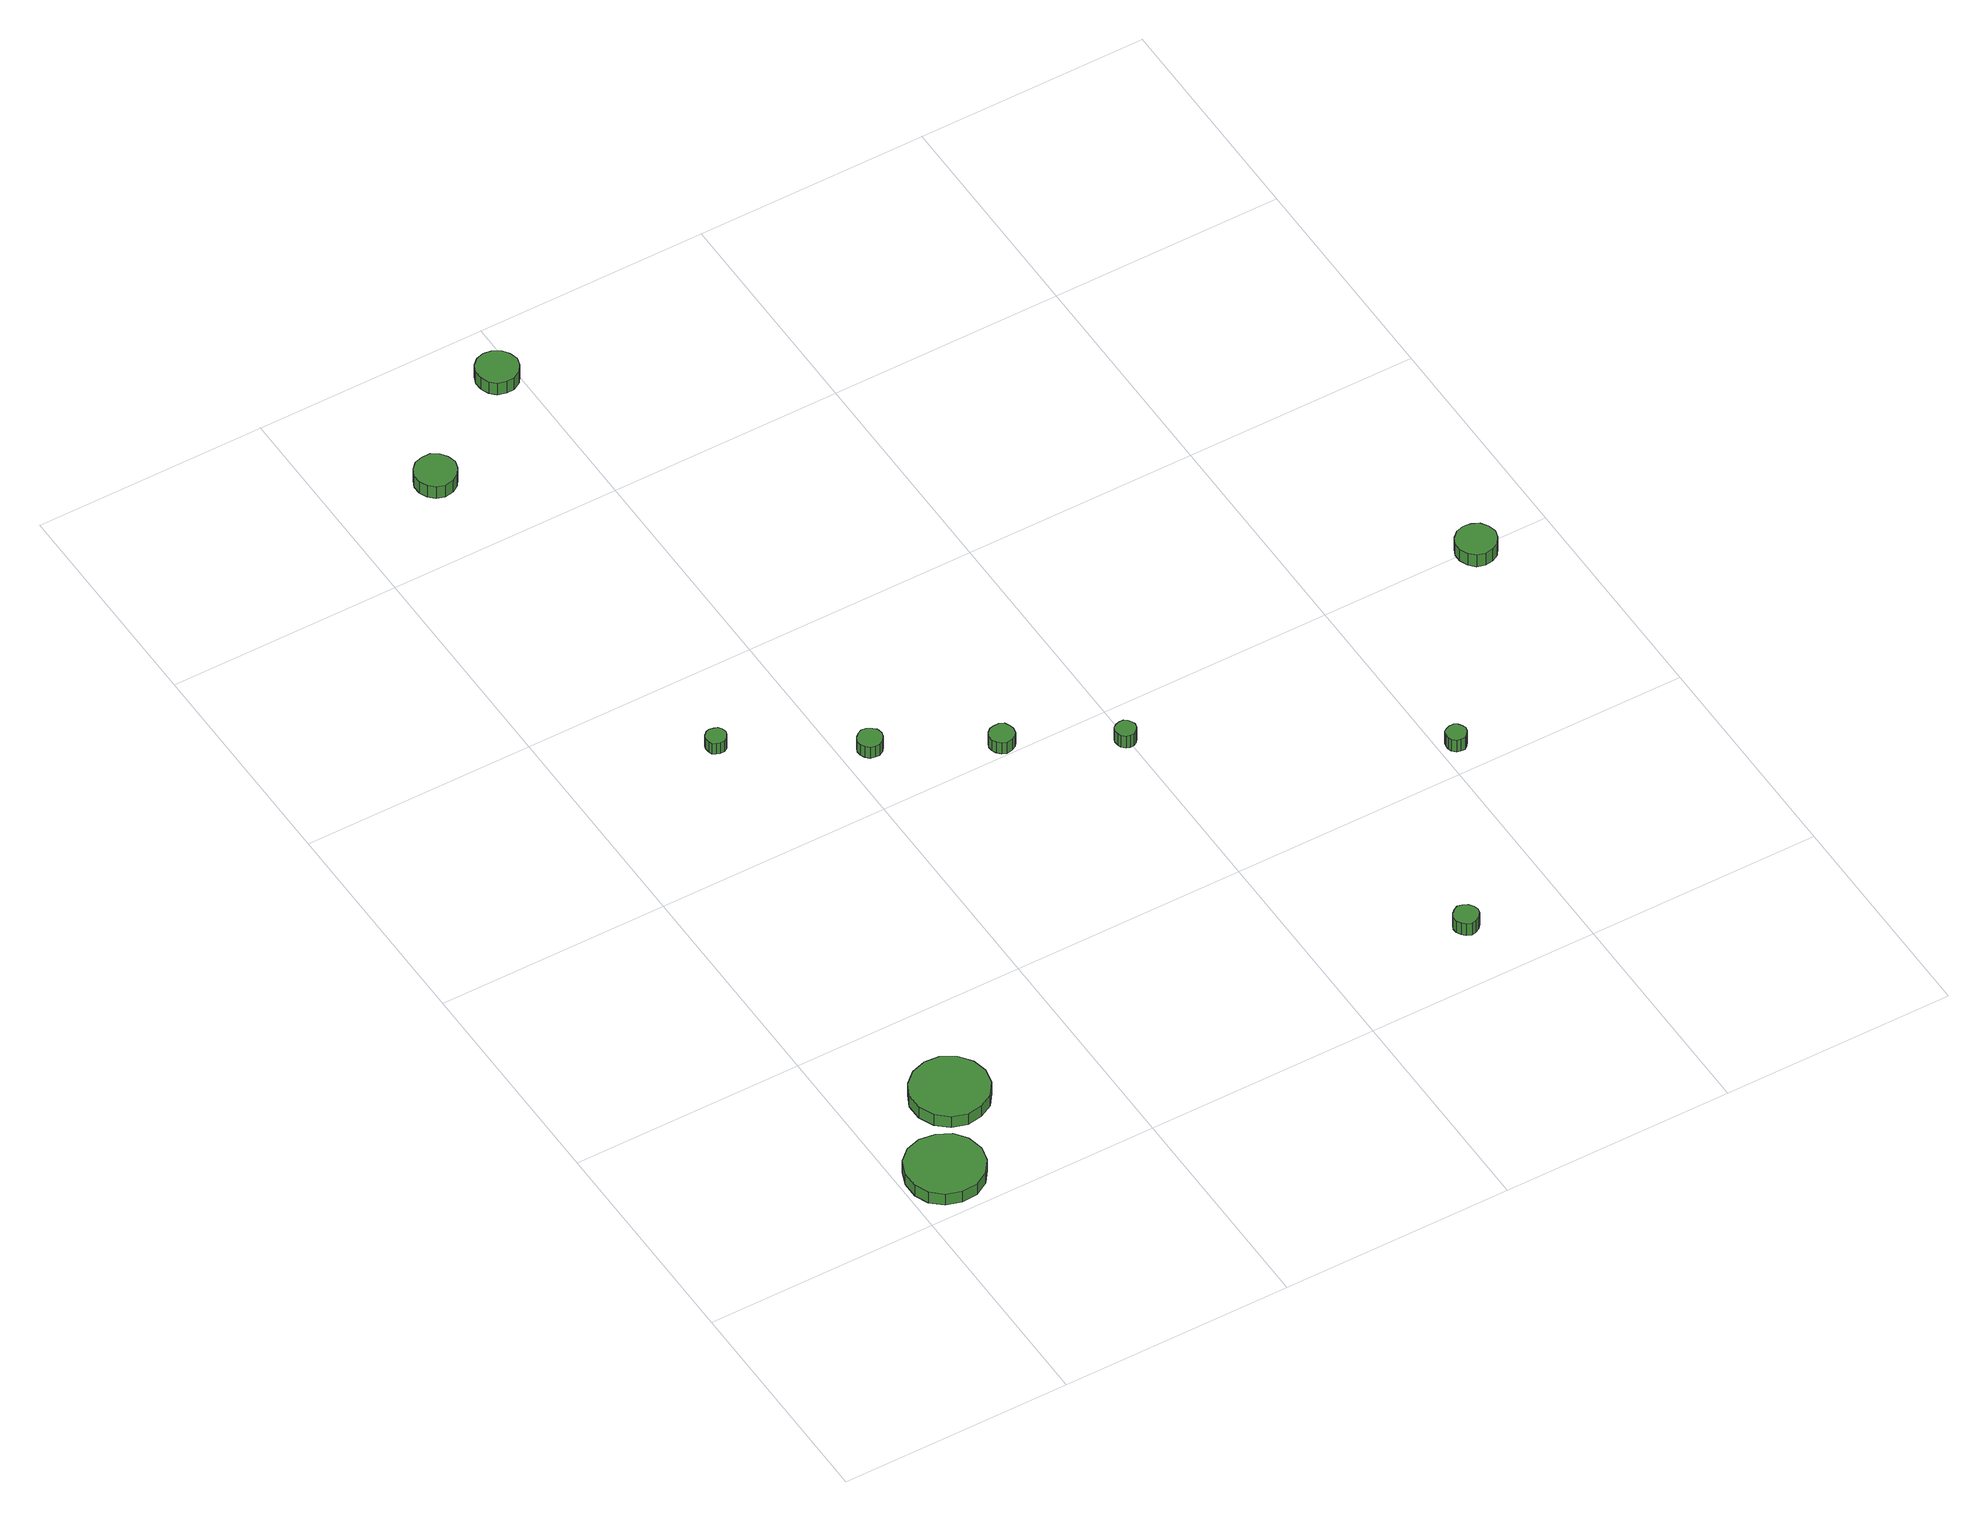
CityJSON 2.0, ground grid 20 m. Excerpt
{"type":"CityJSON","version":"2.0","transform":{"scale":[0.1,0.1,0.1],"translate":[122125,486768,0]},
"CityObjects":{
"tree1":{"type":"SolitaryVegetationObject","attributes":{"function":"something"},"geometry":[{"type":"MultiSurface","lod":"1","boundaries":[[[0,1,2,3,4,5,6,7,8,9,10,11,12,13,14]],[[15,16,17,18,19,20,21,22,23,24,25,26,27,28,29]],[[0,29,28,1]],[[1,28,27,2]],[[2,27,26,3]],[[3,26,25,4]],[[4,25,24,5]],[[5,24,23,6]],[[6,23,22,7]],[[7,22,21,8]],[[8,21,20,9]],[[9,20,19,10]],[[10,19,18,11]],[[11,18,17,12]],[[12,17,16,13]],[[13,16,15,14]],[[14,15,29,0]]]}]},
"tree2":{"type":"SolitaryVegetationObject","attributes":{"function":"something"},"geometry":[{"type":"MultiSurface","lod":"1","boundaries":[[[30,31,32,33,34,35,36,37,38,39,40,41,42,43,44]],[[45,46,47,48,49,50,51,52,53,54,55,56,57,58,59]],[[30,59,58,31]],[[31,58,57,32]],[[32,57,56,33]],[[33,56,55,34]],[[34,55,54,35]],[[35,54,53,36]],[[36,53,52,37]],[[37,52,51,38]],[[38,51,50,39]],[[39,50,49,40]],[[40,49,48,41]],[[41,48,47,42]],[[42,47,46,43]],[[43,46,45,44]],[[44,45,59,30]]]}]},
"tree3":{"type":"SolitaryVegetationObject","attributes":{"function":"something"},"geometry":[{"type":"MultiSurface","lod":"1","boundaries":[[[60,61,62,63,64,65,66,67,68,69,70,71,72,73,74]],[[75,76,77,78,79,80,81,82,83,84,85,86,87,88,89]],[[60,89,88,61]],[[61,88,87,62]],[[62,87,86,63]],[[63,86,85,64]],[[64,85,84,65]],[[65,84,83,66]],[[66,83,82,67]],[[67,82,81,68]],[[68,81,80,69]],[[69,80,79,70]],[[70,79,78,71]],[[71,78,77,72]],[[72,77,76,73]],[[73,76,75,74]],[[74,75,89,60]]]}]},
"tree4":{"type":"SolitaryVegetationObject","attributes":{"function":"something"},"geometry":[{"type":"MultiSurface","lod":"1","boundaries":[[[90,91,92,93,94,95,96,97,98,99,100,101,102,103,104]],[[105,106,107,108,109,110,111,112,113,114,115,116,117,118,119]],[[90,119,118,91]],[[91,118,117,92]],[[92,117,116,93]],[[93,116,115,94]],[[94,115,114,95]],[[95,114,113,96]],[[96,113,112,97]],[[97,112,111,98]],[[98,111,110,99]],[[99,110,109,100]],[[100,109,108,101]],[[101,108,107,102]],[[102,107,106,103]],[[103,106,105,104]],[[104,105,119,90]]]}]},
"tree5":{"type":"SolitaryVegetationObject","attributes":{"function":"something"},"geometry":[{"type":"MultiSurface","lod":"1","boundaries":[[[120,121,122,123,124,125,126,127,128,129,130,131,132,133,134]],[[135,136,137,138,139,140,141,142,143,144,145,146,147,148,149]],[[120,149,148,121]],[[121,148,147,122]],[[122,147,146,123]],[[123,146,145,124]],[[124,145,144,125]],[[125,144,143,126]],[[126,143,142,127]],[[127,142,141,128]],[[128,141,140,129]],[[129,140,139,130]],[[130,139,138,131]],[[131,138,137,132]],[[132,137,136,133]],[[133,136,135,134]],[[134,135,149,120]]]}]},
"tree6":{"type":"SolitaryVegetationObject","attributes":{"function":"something"},"geometry":[{"type":"MultiSurface","lod":"1","boundaries":[[[150,151,152,153,154,155,156,157,158,159,160,161,162,163,164]],[[165,166,167,168,169,170,171,172,173,174,175,176,177,178,179]],[[150,179,178,151]],[[151,178,177,152]],[[152,177,176,153]],[[153,176,175,154]],[[154,175,174,155]],[[155,174,173,156]],[[156,173,172,157]],[[157,172,171,158]],[[158,171,170,159]],[[159,170,169,160]],[[160,169,168,161]],[[161,168,167,162]],[[162,167,166,163]],[[163,166,165,164]],[[164,165,179,150]]]}]},
"tree7":{"type":"SolitaryVegetationObject","attributes":{"function":"something"},"geometry":[{"type":"MultiSurface","lod":"1","boundaries":[[[180,181,182,183,184,185,186,187,188,189,190,191,192,193,194]],[[195,196,197,198,199,200,201,202,203,204,205,206,207,208,209]],[[180,209,208,181]],[[181,208,207,182]],[[182,207,206,183]],[[183,206,205,184]],[[184,205,204,185]],[[185,204,203,186]],[[186,203,202,187]],[[187,202,201,188]],[[188,201,200,189]],[[189,200,199,190]],[[190,199,198,191]],[[191,198,197,192]],[[192,197,196,193]],[[193,196,195,194]],[[194,195,209,180]]]}]},
"tree8":{"type":"SolitaryVegetationObject","attributes":{"function":"something"},"geometry":[{"type":"MultiSurface","lod":"1","boundaries":[[[210,211,212,213,214,215,216,217,218,219,220,221,222,223,224]],[[225,226,227,228,229,230,231,232,233,234,235,236,237,238,239]],[[210,239,238,211]],[[211,238,237,212]],[[212,237,236,213]],[[213,236,235,214]],[[214,235,234,215]],[[215,234,233,216]],[[216,233,232,217]],[[217,232,231,218]],[[218,231,230,219]],[[219,230,229,220]],[[220,229,228,221]],[[221,228,227,222]],[[222,227,226,223]],[[223,226,225,224]],[[224,225,239,210]]]}]},
"tree9":{"type":"SolitaryVegetationObject","attributes":{"function":"something"},"geometry":[{"type":"MultiSurface","lod":"1","boundaries":[[[240,241,242,243,244,245,246,247,248,249,250,251,252,253,254]],[[255,256,257,258,259,260,261,262,263,264,265,266,267,268,269]],[[240,269,268,241]],[[241,268,267,242]],[[242,267,266,243]],[[243,266,265,244]],[[244,265,264,245]],[[245,264,263,246]],[[246,263,262,247]],[[247,262,261,248]],[[248,261,260,249]],[[249,260,259,250]],[[250,259,258,251]],[[251,258,257,252]],[[252,257,256,253]],[[253,256,255,254]],[[254,255,269,240]]]}]},
"tree10":{"type":"SolitaryVegetationObject","attributes":{"function":"something"},"geometry":[{"type":"MultiSurface","lod":"1","boundaries":[[[270,271,272,273,274,275,276,277,278,279,280,281,282,283,284]],[[285,286,287,288,289,290,291,292,293,294,295,296,297,298,299]],[[270,299,298,271]],[[271,298,297,272]],[[272,297,296,273]],[[273,296,295,274]],[[274,295,294,275]],[[275,294,293,276]],[[276,293,292,277]],[[277,292,291,278]],[[278,291,290,279]],[[279,290,289,280]],[[280,289,288,281]],[[281,288,287,282]],[[282,287,286,283]],[[283,286,285,284]],[[284,285,299,270]]]}]},
"tree11":{"type":"SolitaryVegetationObject","attributes":{"function":"something"},"geometry":[{"type":"MultiSurface","lod":"1","boundaries":[[[300,301,302,303,304,305,306,307,308,309,310,311,312,313,314]],[[315,316,317,318,319,320,321,322,323,324,325,326,327,328,329]],[[300,329,328,301]],[[301,328,327,302]],[[302,327,326,303]],[[303,326,325,304]],[[304,325,324,305]],[[305,324,323,306]],[[306,323,322,307]],[[307,322,321,308]],[[308,321,320,309]],[[309,320,319,310]],[[310,319,318,311]],[[311,318,317,312]],[[312,317,316,313]],[[313,316,315,314]],[[314,315,329,300]]]}]}
},
"vertices":[
[70,41,21],[67,55,21],[59,66,21],[47,72,21],[33,74,21],[20,70,21],[10,61,21],[5,48,21],[5,34,21],[10,22,21],[20,13,21],[33,9,21],[47,10,21],[59,17,21],[67,28,21],[67,28,9],[59,17,9],[47,10,9],[33,9,9],[20,13,9],[10,22,9],[5,34,9],[5,48,9],[10,61,9],[20,70,9],[33,74,9],[47,72,9],[59,66,9],[67,55,9],[70,41,9],
[115,109,23],[112,122,23],[104,133,23],[92,140,23],[79,141,23],[66,137,23],[56,128,23],[50,116,23],[50,102,23],[56,89,23],[66,80,23],[79,76,23],[92,78,23],[104,84,23],[112,95,23],[112,95,11],[104,84,11],[92,78,11],[79,76,11],[66,80,11],[56,89,11],[50,102,11],[50,116,11],[56,128,11],[66,137,11],[79,141,11],[92,140,11],[104,133,11],[112,122,11],[115,109,11],
[130,520,27],[129,524,27],[127,527,27],[124,528,27],[120,529,27],[117,528,27],[114,525,27],[113,522,27],[113,518,27],[114,515,27],[117,513,27],[120,512,27],[124,512,27],[127,514,27],[129,517,27],[129,517,15],[127,514,15],[124,512,15],[120,512,15],[117,513,15],[114,515,15],[113,518,15],[113,522,15],[114,525,15],[117,528,15],[120,529,15],[124,528,15],[127,527,15],[129,524,15],[130,520,15],
[103,879,24],[101,886,24],[97,892,24],[91,896,24],[83,896,24],[76,894,24],[71,889,24],[68,882,24],[68,875,24],[71,868,24],[76,863,24],[83,861,24],[91,862,24],[97,866,24],[101,872,24],[101,872,11],[97,866,11],[91,862,11],[83,861,11],[76,863,11],[71,868,11],[68,875,11],[68,882,11],[71,889,11],[76,894,11],[83,896,11],[91,896,11],[97,892,11],[101,886,11],[103,879,11],
[233,457,26],[232,462,26],[229,465,26],[225,467,26],[221,468,26],[217,466,26],[214,463,26],[212,459,26],[212,455,26],[214,451,26],[217,448,26],[221,447,26],[225,447,26],[229,449,26],[232,453,26],[232,453,14],[229,449,14],[225,447,14],[221,447,14],[217,448,14],[214,451,14],[212,455,14],[212,459,14],[214,463,14],[217,466,14],[221,468,14],[225,467,14],[229,465,14],[232,462,14],[233,457,14],
[323,409,25],[322,413,25],[320,417,25],[316,419,25],[311,419,25],[307,418,25],[304,415,25],[302,411,25],[302,407,25],[304,403,25],[307,400,25],[311,398,25],[316,399,25],[320,401,25],[322,404,25],[322,404,13],[320,401,13],[316,399,13],[311,398,13],[307,400,13],[304,403,13],[302,407,13],[302,411,13],[304,415,13],[307,418,13],[311,419,13],[316,419,13],[320,417,13],[322,413,13],[323,409,13],
[202,949,23],[200,956,23],[196,962,23],[189,966,23],[182,967,23],[175,965,23],[170,960,23],[167,953,23],[167,946,23],[170,939,23],[175,934,23],[182,932,23],[189,932,23],[196,936,23],[200,942,23],[200,942,10],[196,936,10],[189,932,10],[182,932,10],[175,934,10],[170,939,10],[167,946,10],[167,953,10],[170,960,10],[175,965,10],[182,967,10],[189,966,10],[196,962,10],[200,956,10],[202,949,10],
[406,364,25],[405,367,25],[403,370,25],[400,372,25],[396,372,25],[393,371,25],[390,369,25],[389,366,25],[389,362,25],[390,359,25],[393,356,25],[396,355,25],[400,355,25],[403,357,25],[405,360,25],[405,360,12],[403,357,12],[400,355,12],[396,355,12],[393,356,12],[390,359,12],[389,362,12],[389,366,12],[390,369,12],[393,371,12],[396,372,12],[400,372,12],[403,370,12],[405,367,12],[406,364,12],
[530,57,24],[529,61,24],[526,65,24],[522,67,24],[518,68,24],[514,66,24],[511,63,24],[509,59,24],[509,55,24],[511,51,24],[514,48,24],[518,46,24],[522,47,24],[526,49,24],[529,53,24],[529,53,11],[526,49,11],[522,47,11],[518,46,11],[514,48,11],[511,51,11],[509,55,11],[509,59,11],[511,63,11],[514,66,11],[518,68,11],[522,67,11],[526,65,11],[529,61,11],[530,57,11],
[623,228,24],[622,231,24],[620,234,24],[617,236,24],[613,236,24],[610,235,24],[607,233,24],[606,229,24],[606,226,24],[607,223,24],[610,220,24],[613,219,24],[617,219,24],[620,221,24],[622,224,24],[622,224,11],[620,221,11],[617,219,11],[613,219,11],[610,220,11],[607,223,11],[606,226,11],[606,229,11],[607,233,11],[610,235,11],[613,236,11],[617,236,11],[620,234,11],[622,231,11],[623,228,11],
[753,397,23],[751,404,23],[747,410,23],[741,413,23],[734,414,23],[727,412,23],[722,407,23],[719,401,23],[719,394,23],[722,387,23],[727,382,23],[734,380,23],[741,381,23],[747,384,23],[751,390,23],[751,390,10],[747,384,10],[741,381,10],[734,380,10],[727,382,10],[722,387,10],[719,394,10],[719,401,10],[722,407,10],[727,412,10],[734,414,10],[741,413,10],[747,410,10],[751,404,10],[753,397,10]
]}
